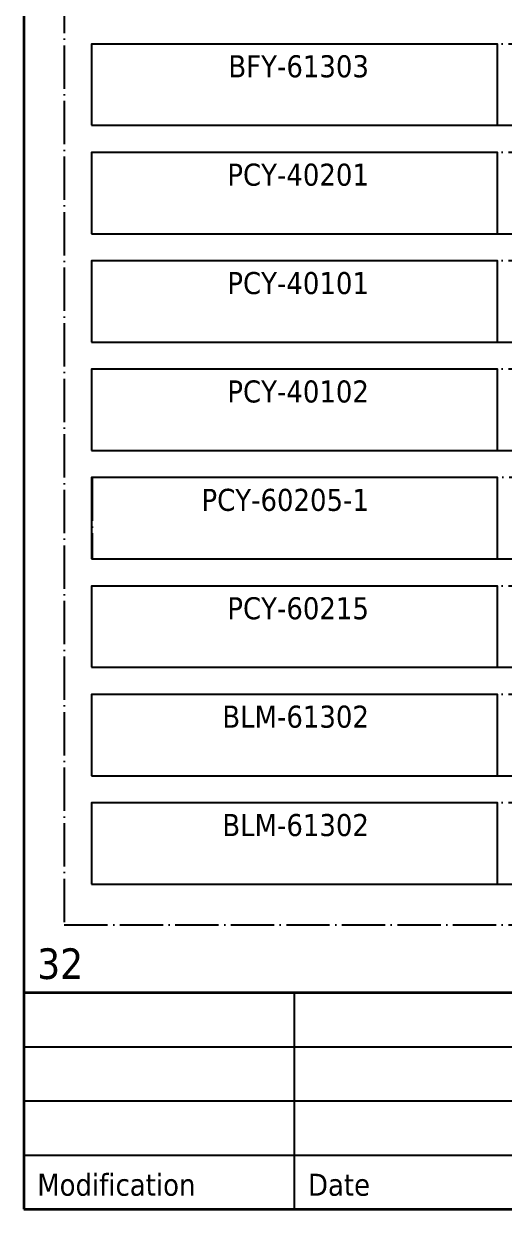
# Model space of a CAD drawing. Header units: millimetres. Extents: x 0 to 1792788, y -13 to 262234.
# Drawn here: x 0 to 35.5, y 0 to 87.5 of the extents above; entities that cross this region are included whole.
import ezdxf
from ezdxf.enums import TextEntityAlignment as Align

# ---------------------------------------------------------------- set-up
doc = ezdxf.new("R2010")
doc.units = ezdxf.units.MM
doc.linetypes.add('EPL_DASHDOT', pattern=[1, 0.8, -0.1, 0, -0.1])
for name, color, linetype, lineweight in [('EPLAN201', 7, 'Continuous', 35), ('EPLAN305', 5, 'Continuous', 25), ('EPLAN307', 134, 'EPL_DASHDOT', 25), ('EPLAN400', 5, 'Continuous', 35), ('EPLAN440', 73, 'Continuous', 35), ('EPLAN451', 7, 'Continuous', 35), ('EPLAN452', 7, 'Continuous', 35), ('EPLAN453', 7, 'Continuous', 35), ('EPLAN500', 7, 'Continuous', 35), ('EPLAN501', 7, 'Continuous', 35), ('EPLAN502', 7, 'Continuous', 35), ('EPLAN503', 7, 'Continuous', 35), ('EPLAN504', 7, 'Continuous', 35)]:
    doc.layers.add(name, color=color, linetype=linetype, lineweight=lineweight)
doc.styles.add('Tahoma', font='')
doc.styles.get('Tahoma').set_extended_font_data('Tahoma')

# ---------------------------------------------------------------- blocks, each defined once
blk = doc.blocks.new('EPLFRAME')
at = {"layer": 'EPLAN201', "linetype": 'Continuous', "lineweight": 35, "ltscale": 4}
blk.add_line((0, 16), (420, 16), dxfattribs=at)
at = {"layer": 'EPLAN201', "linetype": 'Continuous', "lineweight": 25, "ltscale": 4}
for p, q in [((20, 0), (20, 16)), ((0, 12), (100, 12)), ((0, 8), (100, 8)), ((0, 4), (184, 4))]:
    blk.add_line(p, q, dxfattribs=at)
at = {"layer": 'EPLAN201', "linetype": 'Continuous', "lineweight": 35, "ltscale": 4}
blk.add_lwpolyline([(0, 0), (420, 0), (420, 297), (0, 297)], close=True, dxfattribs=at)
at = {"layer": 'EPLAN201', "color": 7, "style": 'Tahoma'}
for s, p in [('Modification', (1, 1)), ('Date', (21, 1))]:
    blk.add_text(s, height=1.6254, dxfattribs=at).set_placement(p)
at = {"layer": 'EPLAN451', "color": 7, "style": 'Tahoma'}
for tag, p, height in [('14_10014', (101, 12), 2.257), ('14_10015', (185, 12), 2.257), ('14_10011', (101, 5), 2.257), ('14_10013', (332, 5), 1.625), ('14_10151', (73, 1), 1.625), ('14_10300', (415, 1), 1.625)]:
    blk.add_attdef(tag, p, '', height=height, dxfattribs=at)
blk.add_attdef('4_25020', text='', height=1.625, dxfattribs=at).set_placement((413, 1), align=Align.RIGHT)
at = {"layer": 'EPLAN452', "color": 7, "style": 'Tahoma'}
for tag, p, height in [('4_11041', (1, 17), 2.257), ('4_11071[1]', (1, 13), 1.625), ('4_11074[1]', (21, 13), 1.625), ('4_11070[1]', (41, 13), 1.625), ('4_11024', (73, 13), 1.625), ('4_11011', (231, 12), 2.257), ('4_11030', (301, 12), 2.257), ('4_20132_1001', (374, 13), 1.625), ('4_11071[2]', (1, 9), 1.625), ('4_11074[2]', (21, 9), 1.625), ('4_11070[2]', (41, 9), 1.625), ('4_11022', (73, 9), 1.625), ('4_20134_1001', (374, 9), 1.625), ('4_11071[3]', (1, 5), 1.625), ('4_11074[3]', (21, 5), 1.625), ('4_11070[3]', (41, 5), 1.625), ('4_11080', (73, 5), 1.625), ('4_11059', (301, 5), 1.625)]:
    blk.add_attdef(tag, p, '', height=height, dxfattribs=at)
for tag, height, p in [('4_11040', 2.257, (419, 17)), ('4_11000', 1.625, (419, 5)), ('4_11085', 1.625, (141, 1)), ('4_11086', 1.625, (183, 1))]:
    blk.add_attdef(tag, text='', height=height, dxfattribs=at).set_placement(p, align=Align.RIGHT)
at = {"layer": 'EPLAN453', "color": 7, "style": 'Tahoma'}
for tag, p in [('53_19005_1', (21, 293)), ('53_19005', (63, 293)), ('53_19005_8', (105, 293)), ('53_19005_6', (147, 293)), ('53_19005_7', (189, 293)), ('53_19005_9', (231, 293)), ('53_19005_3', (273, 293)), ('53_19005_2', (315, 293)), ('53_19005_4', (357, 293)), ('53_19005_5', (399, 293))]:
    blk.add_attdef(tag, text='', height=1.355, dxfattribs=at).set_placement(p, align=Align.BOTTOM_CENTER)
blk = doc.blocks.new('EPLSYM_LibrarySPECIAL_Symbol2_Variant0_Placement1_42')
at = {"layer": 'EPLAN307', "lineweight": 25, "ltscale": 4}
blk.add_lwpolyline([(0, -6), (34, -6), (34, 0), (0, 0)], close=True, dxfattribs=at)
at = {"layer": 'EPLAN400', "color": 5, "style": 'Tahoma'}
blk.add_attdef('88_20010', text='', height=2.2575, dxfattribs=at).set_placement((-1.5, -0.9515), align=Align.TOP_RIGHT)
at = {"layer": 'EPLAN500', "color": 7, "style": 'Tahoma'}
blk.add_attdef('88_20027', text='', height=1.6254, dxfattribs=at).set_placement((-1.5, -4.57508), align=Align.TOP_RIGHT)
at = {"layer": 'EPLAN501', "color": 7, "style": 'Tahoma'}
blk.add_attdef('88_20011', text='', height=1.6254, dxfattribs=at).set_placement((-1.5, -9.97508), align=Align.TOP_RIGHT)
at = {"layer": 'EPLAN502', "color": 7, "style": 'Tahoma'}
blk.add_attdef('88_20025', text='', height=1.6254, dxfattribs=at).set_placement((-1.5, -12.67508), align=Align.TOP_RIGHT)
at = {"layer": 'EPLAN503', "color": 7, "style": 'Tahoma'}
blk.add_attdef('88_20024', text='', height=1.6254, dxfattribs=at).set_placement((-1.5, -15.37508), align=Align.TOP_RIGHT)
at = {"layer": 'EPLAN504', "color": 7, "style": 'Tahoma'}
blk.add_attdef('88_20901[1]', text='', height=1.6254, dxfattribs=at).set_placement((-1.5, -7.27508), align=Align.TOP_RIGHT)
blk = doc.blocks.new('EPLSYM_LibrarySPECIAL_Symbol2_Variant0_Placement1_43')
at = {"layer": 'EPLAN307', "lineweight": 25, "ltscale": 4}
blk.add_lwpolyline([(0, -6), (34, -6), (34, 0), (0, 0)], close=True, dxfattribs=at)
at = {"layer": 'EPLAN400', "color": 5, "style": 'Tahoma'}
blk.add_attdef('88_20010', text='', height=2.2575, dxfattribs=at).set_placement((-1.5, -0.9515), align=Align.TOP_RIGHT)
at = {"layer": 'EPLAN500', "color": 7, "style": 'Tahoma'}
blk.add_attdef('88_20027', text='', height=1.6254, dxfattribs=at).set_placement((-1.5, -4.57508), align=Align.TOP_RIGHT)
at = {"layer": 'EPLAN501', "color": 7, "style": 'Tahoma'}
blk.add_attdef('88_20011', text='', height=1.6254, dxfattribs=at).set_placement((-1.5, -9.97508), align=Align.TOP_RIGHT)
at = {"layer": 'EPLAN502', "color": 7, "style": 'Tahoma'}
blk.add_attdef('88_20025', text='', height=1.6254, dxfattribs=at).set_placement((-1.5, -12.67508), align=Align.TOP_RIGHT)
at = {"layer": 'EPLAN503', "color": 7, "style": 'Tahoma'}
blk.add_attdef('88_20024', text='', height=1.6254, dxfattribs=at).set_placement((-1.5, -15.37508), align=Align.TOP_RIGHT)
at = {"layer": 'EPLAN504', "color": 7, "style": 'Tahoma'}
blk.add_attdef('88_20901[1]', text='', height=1.6254, dxfattribs=at).set_placement((-1.5, -7.27508), align=Align.TOP_RIGHT)
blk = doc.blocks.new('EPLSYM_LibrarySPECIAL_Symbol0_Variant0_Placement1_42')
at = {"layer": 'EPLAN305', "lineweight": 25, "ltscale": 4}
blk.add_lwpolyline([(0, -6), (30, -6), (30, 0), (0, 0)], close=True, dxfattribs=at)
at = {"layer": 'EPLAN440', "color": 73, "style": 'Tahoma'}
blk.add_attdef('17_20300', text='', height=1.6254, dxfattribs=at).set_placement((-1.5, -4.57508), align=Align.TOP_RIGHT)
at = {"layer": 'EPLAN500', "color": 7, "style": 'Tahoma'}
blk.add_attdef('17_20027', text='', height=1.6254, dxfattribs=at).set_placement((-1.5, -7.27508), align=Align.TOP_RIGHT)
at = {"layer": 'EPLAN501', "color": 7, "style": 'Tahoma'}
blk.add_attdef('17_20011', text='', height=1.6254, dxfattribs=at).set_placement((-1.5, -12.67508), align=Align.TOP_RIGHT)
at = {"layer": 'EPLAN502', "color": 7, "style": 'Tahoma'}
blk.add_attdef('17_20025', text='', height=1.6254, dxfattribs=at).set_placement((-1.5, -15.37508), align=Align.TOP_RIGHT)
at = {"layer": 'EPLAN503', "color": 7, "style": 'Tahoma'}
blk.add_attdef('17_20024', text='', height=1.6254, dxfattribs=at).set_placement((-1.5, -18.07508), align=Align.TOP_RIGHT)
at = {"layer": 'EPLAN504', "color": 7, "style": 'Tahoma'}
blk.add_attdef('17_20901[1]', text='', height=1.6254, dxfattribs=at).set_placement((-1.5, -9.97508), align=Align.TOP_RIGHT)
blk = doc.blocks.new('EPLSYM_LibrarySPECIAL_Symbol0_Variant0_Placement1_43')
at = {"layer": 'EPLAN305', "lineweight": 25, "ltscale": 4}
blk.add_lwpolyline([(0, -6), (30, -6), (30, 0), (0, 0)], close=True, dxfattribs=at)
at = {"layer": 'EPLAN440', "color": 73, "style": 'Tahoma'}
blk.add_attdef('17_20300', text='', height=1.6254, dxfattribs=at).set_placement((-1.5, -4.57508), align=Align.TOP_RIGHT)
at = {"layer": 'EPLAN500', "color": 7, "style": 'Tahoma'}
blk.add_attdef('17_20027', text='', height=1.6254, dxfattribs=at).set_placement((-1.5, -7.27508), align=Align.TOP_RIGHT)
at = {"layer": 'EPLAN501', "color": 7, "style": 'Tahoma'}
blk.add_attdef('17_20011', text='', height=1.6254, dxfattribs=at).set_placement((-1.5, -12.67508), align=Align.TOP_RIGHT)
at = {"layer": 'EPLAN502', "color": 7, "style": 'Tahoma'}
blk.add_attdef('17_20025', text='', height=1.6254, dxfattribs=at).set_placement((-1.5, -15.37508), align=Align.TOP_RIGHT)
at = {"layer": 'EPLAN503', "color": 7, "style": 'Tahoma'}
blk.add_attdef('17_20024', text='', height=1.6254, dxfattribs=at).set_placement((-1.5, -18.07508), align=Align.TOP_RIGHT)
at = {"layer": 'EPLAN504', "color": 7, "style": 'Tahoma'}
blk.add_attdef('17_20901[1]', text='', height=1.6254, dxfattribs=at).set_placement((-1.5, -9.97508), align=Align.TOP_RIGHT)
blk = doc.blocks.new('EPLSYM_LibrarySPECIAL_Symbol2_Variant0_Placement1_44')
at = {"layer": 'EPLAN307', "lineweight": 25, "ltscale": 4}
blk.add_lwpolyline([(0, -6), (34, -6), (34, 0), (0, 0)], close=True, dxfattribs=at)
at = {"layer": 'EPLAN400', "color": 5, "style": 'Tahoma'}
blk.add_attdef('88_20010', text='', height=2.2575, dxfattribs=at).set_placement((-1.5, -0.9515), align=Align.TOP_RIGHT)
at = {"layer": 'EPLAN500', "color": 7, "style": 'Tahoma'}
blk.add_attdef('88_20027', text='', height=1.6254, dxfattribs=at).set_placement((-1.5, -4.57508), align=Align.TOP_RIGHT)
at = {"layer": 'EPLAN501', "color": 7, "style": 'Tahoma'}
blk.add_attdef('88_20011', text='', height=1.6254, dxfattribs=at).set_placement((-1.5, -9.97508), align=Align.TOP_RIGHT)
at = {"layer": 'EPLAN502', "color": 7, "style": 'Tahoma'}
blk.add_attdef('88_20025', text='', height=1.6254, dxfattribs=at).set_placement((-1.5, -12.67508), align=Align.TOP_RIGHT)
at = {"layer": 'EPLAN503', "color": 7, "style": 'Tahoma'}
blk.add_attdef('88_20024', text='', height=1.6254, dxfattribs=at).set_placement((-1.5, -15.37508), align=Align.TOP_RIGHT)
at = {"layer": 'EPLAN504', "color": 7, "style": 'Tahoma'}
blk.add_attdef('88_20901[1]', text='', height=1.6254, dxfattribs=at).set_placement((-1.5, -7.27508), align=Align.TOP_RIGHT)
blk = doc.blocks.new('EPLSYM_LibrarySPECIAL_Symbol0_Variant0_Placement1_44')
at = {"layer": 'EPLAN305', "lineweight": 25, "ltscale": 4}
blk.add_lwpolyline([(0, -6), (30, -6), (30, 0), (0, 0)], close=True, dxfattribs=at)
at = {"layer": 'EPLAN440', "color": 73, "style": 'Tahoma'}
blk.add_attdef('17_20300', text='', height=1.6254, dxfattribs=at).set_placement((-1.5, -4.57508), align=Align.TOP_RIGHT)
at = {"layer": 'EPLAN500', "color": 7, "style": 'Tahoma'}
blk.add_attdef('17_20027', text='', height=1.6254, dxfattribs=at).set_placement((-1.5, -7.27508), align=Align.TOP_RIGHT)
at = {"layer": 'EPLAN501', "color": 7, "style": 'Tahoma'}
blk.add_attdef('17_20011', text='', height=1.6254, dxfattribs=at).set_placement((-1.5, -12.67508), align=Align.TOP_RIGHT)
at = {"layer": 'EPLAN502', "color": 7, "style": 'Tahoma'}
blk.add_attdef('17_20025', text='', height=1.6254, dxfattribs=at).set_placement((-1.5, -15.37508), align=Align.TOP_RIGHT)
at = {"layer": 'EPLAN503', "color": 7, "style": 'Tahoma'}
blk.add_attdef('17_20024', text='', height=1.6254, dxfattribs=at).set_placement((-1.5, -18.07508), align=Align.TOP_RIGHT)
at = {"layer": 'EPLAN504', "color": 7, "style": 'Tahoma'}
blk.add_attdef('17_20901[1]', text='', height=1.6254, dxfattribs=at).set_placement((-1.5, -9.97508), align=Align.TOP_RIGHT)
blk = doc.blocks.new('EPLSYM_LibrarySPECIAL_Symbol2_Variant0_Placement1_45')
at = {"layer": 'EPLAN307', "lineweight": 25, "ltscale": 4}
blk.add_lwpolyline([(0, -6), (34, -6), (34, 0), (0, 0)], close=True, dxfattribs=at)
at = {"layer": 'EPLAN400', "color": 5, "style": 'Tahoma'}
blk.add_attdef('88_20010', text='', height=2.2575, dxfattribs=at).set_placement((-1.5, -0.9515), align=Align.TOP_RIGHT)
at = {"layer": 'EPLAN500', "color": 7, "style": 'Tahoma'}
blk.add_attdef('88_20027', text='', height=1.6254, dxfattribs=at).set_placement((-1.5, -4.57508), align=Align.TOP_RIGHT)
at = {"layer": 'EPLAN501', "color": 7, "style": 'Tahoma'}
blk.add_attdef('88_20011', text='', height=1.6254, dxfattribs=at).set_placement((-1.5, -9.97508), align=Align.TOP_RIGHT)
at = {"layer": 'EPLAN502', "color": 7, "style": 'Tahoma'}
blk.add_attdef('88_20025', text='', height=1.6254, dxfattribs=at).set_placement((-1.5, -12.67508), align=Align.TOP_RIGHT)
at = {"layer": 'EPLAN503', "color": 7, "style": 'Tahoma'}
blk.add_attdef('88_20024', text='', height=1.6254, dxfattribs=at).set_placement((-1.5, -15.37508), align=Align.TOP_RIGHT)
at = {"layer": 'EPLAN504', "color": 7, "style": 'Tahoma'}
blk.add_attdef('88_20901[1]', text='', height=1.6254, dxfattribs=at).set_placement((-1.5, -7.27508), align=Align.TOP_RIGHT)
blk = doc.blocks.new('EPLSYM_LibrarySPECIAL_Symbol0_Variant0_Placement1_45')
at = {"layer": 'EPLAN305', "lineweight": 25, "ltscale": 4}
blk.add_lwpolyline([(0, -6), (30, -6), (30, 0), (0, 0)], close=True, dxfattribs=at)
at = {"layer": 'EPLAN440', "color": 73, "style": 'Tahoma'}
blk.add_attdef('17_20300', text='', height=1.6254, dxfattribs=at).set_placement((-1.5, -4.57508), align=Align.TOP_RIGHT)
at = {"layer": 'EPLAN500', "color": 7, "style": 'Tahoma'}
blk.add_attdef('17_20027', text='', height=1.6254, dxfattribs=at).set_placement((-1.5, -7.27508), align=Align.TOP_RIGHT)
at = {"layer": 'EPLAN501', "color": 7, "style": 'Tahoma'}
blk.add_attdef('17_20011', text='', height=1.6254, dxfattribs=at).set_placement((-1.5, -12.67508), align=Align.TOP_RIGHT)
at = {"layer": 'EPLAN502', "color": 7, "style": 'Tahoma'}
blk.add_attdef('17_20025', text='', height=1.6254, dxfattribs=at).set_placement((-1.5, -15.37508), align=Align.TOP_RIGHT)
at = {"layer": 'EPLAN503', "color": 7, "style": 'Tahoma'}
blk.add_attdef('17_20024', text='', height=1.6254, dxfattribs=at).set_placement((-1.5, -18.07508), align=Align.TOP_RIGHT)
at = {"layer": 'EPLAN504', "color": 7, "style": 'Tahoma'}
blk.add_attdef('17_20901[1]', text='', height=1.6254, dxfattribs=at).set_placement((-1.5, -9.97508), align=Align.TOP_RIGHT)
blk = doc.blocks.new('EPLSYM_LibrarySPECIAL_Symbol0_Variant0_Placement1_56')
at = {"layer": 'EPLAN305', "lineweight": 25, "ltscale": 4}
blk.add_lwpolyline([(0, -6), (30, -6), (30, 0), (0, 0)], close=True, dxfattribs=at)
at = {"layer": 'EPLAN440', "color": 73, "style": 'Tahoma'}
blk.add_attdef('17_20300', text='', height=1.6254, dxfattribs=at).set_placement((-1.5, -4.57508), align=Align.TOP_RIGHT)
at = {"layer": 'EPLAN500', "color": 7, "style": 'Tahoma'}
blk.add_attdef('17_20027', text='', height=1.6254, dxfattribs=at).set_placement((-1.5, -7.27508), align=Align.TOP_RIGHT)
at = {"layer": 'EPLAN501', "color": 7, "style": 'Tahoma'}
blk.add_attdef('17_20011', text='', height=1.6254, dxfattribs=at).set_placement((-1.5, -12.67508), align=Align.TOP_RIGHT)
at = {"layer": 'EPLAN502', "color": 7, "style": 'Tahoma'}
blk.add_attdef('17_20025', text='', height=1.6254, dxfattribs=at).set_placement((-1.5, -15.37508), align=Align.TOP_RIGHT)
at = {"layer": 'EPLAN503', "color": 7, "style": 'Tahoma'}
blk.add_attdef('17_20024', text='', height=1.6254, dxfattribs=at).set_placement((-1.5, -18.07508), align=Align.TOP_RIGHT)
at = {"layer": 'EPLAN504', "color": 7, "style": 'Tahoma'}
blk.add_attdef('17_20901[1]', text='', height=1.6254, dxfattribs=at).set_placement((-1.5, -9.97508), align=Align.TOP_RIGHT)
blk = doc.blocks.new('EPLSYM_LibrarySPECIAL_Symbol2_Variant0_Placement1_56')
at = {"layer": 'EPLAN307', "lineweight": 25, "ltscale": 4}
blk.add_lwpolyline([(0, -6), (34, -6), (34, 0), (0, 0)], close=True, dxfattribs=at)
at = {"layer": 'EPLAN400', "color": 5, "style": 'Tahoma'}
blk.add_attdef('88_20010', text='', height=2.2575, dxfattribs=at).set_placement((-1.5, -0.9515), align=Align.TOP_RIGHT)
at = {"layer": 'EPLAN500', "color": 7, "style": 'Tahoma'}
blk.add_attdef('88_20027', text='', height=1.6254, dxfattribs=at).set_placement((-1.5, -4.57508), align=Align.TOP_RIGHT)
at = {"layer": 'EPLAN501', "color": 7, "style": 'Tahoma'}
blk.add_attdef('88_20011', text='', height=1.6254, dxfattribs=at).set_placement((-1.5, -9.97508), align=Align.TOP_RIGHT)
at = {"layer": 'EPLAN502', "color": 7, "style": 'Tahoma'}
blk.add_attdef('88_20025', text='', height=1.6254, dxfattribs=at).set_placement((-1.5, -12.67508), align=Align.TOP_RIGHT)
at = {"layer": 'EPLAN503', "color": 7, "style": 'Tahoma'}
blk.add_attdef('88_20024', text='', height=1.6254, dxfattribs=at).set_placement((-1.5, -15.37508), align=Align.TOP_RIGHT)
at = {"layer": 'EPLAN504', "color": 7, "style": 'Tahoma'}
blk.add_attdef('88_20901[1]', text='', height=1.6254, dxfattribs=at).set_placement((-1.5, -7.27508), align=Align.TOP_RIGHT)
blk = doc.blocks.new('EPLSYM_LibrarySPECIAL_Symbol0_Variant0_Placement1_57')
at = {"layer": 'EPLAN305', "lineweight": 25, "ltscale": 4}
blk.add_lwpolyline([(0, -6), (30, -6), (30, 0), (0, 0)], close=True, dxfattribs=at)
at = {"layer": 'EPLAN440', "color": 73, "style": 'Tahoma'}
blk.add_attdef('17_20300', text='', height=1.6254, dxfattribs=at).set_placement((-1.5, -4.57508), align=Align.TOP_RIGHT)
at = {"layer": 'EPLAN500', "color": 7, "style": 'Tahoma'}
blk.add_attdef('17_20027', text='', height=1.6254, dxfattribs=at).set_placement((-1.5, -7.27508), align=Align.TOP_RIGHT)
at = {"layer": 'EPLAN501', "color": 7, "style": 'Tahoma'}
blk.add_attdef('17_20011', text='', height=1.6254, dxfattribs=at).set_placement((-1.5, -12.67508), align=Align.TOP_RIGHT)
at = {"layer": 'EPLAN502', "color": 7, "style": 'Tahoma'}
blk.add_attdef('17_20025', text='', height=1.6254, dxfattribs=at).set_placement((-1.5, -15.37508), align=Align.TOP_RIGHT)
at = {"layer": 'EPLAN503', "color": 7, "style": 'Tahoma'}
blk.add_attdef('17_20024', text='', height=1.6254, dxfattribs=at).set_placement((-1.5, -18.07508), align=Align.TOP_RIGHT)
at = {"layer": 'EPLAN504', "color": 7, "style": 'Tahoma'}
blk.add_attdef('17_20901[1]', text='', height=1.6254, dxfattribs=at).set_placement((-1.5, -9.97508), align=Align.TOP_RIGHT)
blk = doc.blocks.new('EPLSYM_LibrarySPECIAL_Symbol2_Variant0_Placement1_57')
at = {"layer": 'EPLAN307', "lineweight": 25, "ltscale": 4}
blk.add_lwpolyline([(0, -6), (34, -6), (34, 0), (0, 0)], close=True, dxfattribs=at)
at = {"layer": 'EPLAN400', "color": 5, "style": 'Tahoma'}
blk.add_attdef('88_20010', text='', height=2.2575, dxfattribs=at).set_placement((-1.5, -0.9515), align=Align.TOP_RIGHT)
at = {"layer": 'EPLAN500', "color": 7, "style": 'Tahoma'}
blk.add_attdef('88_20027', text='', height=1.6254, dxfattribs=at).set_placement((-1.5, -4.57508), align=Align.TOP_RIGHT)
at = {"layer": 'EPLAN501', "color": 7, "style": 'Tahoma'}
blk.add_attdef('88_20011', text='', height=1.6254, dxfattribs=at).set_placement((-1.5, -9.97508), align=Align.TOP_RIGHT)
at = {"layer": 'EPLAN502', "color": 7, "style": 'Tahoma'}
blk.add_attdef('88_20025', text='', height=1.6254, dxfattribs=at).set_placement((-1.5, -12.67508), align=Align.TOP_RIGHT)
at = {"layer": 'EPLAN503', "color": 7, "style": 'Tahoma'}
blk.add_attdef('88_20024', text='', height=1.6254, dxfattribs=at).set_placement((-1.5, -15.37508), align=Align.TOP_RIGHT)
at = {"layer": 'EPLAN504', "color": 7, "style": 'Tahoma'}
blk.add_attdef('88_20901[1]', text='', height=1.6254, dxfattribs=at).set_placement((-1.5, -7.27508), align=Align.TOP_RIGHT)
blk = doc.blocks.new('EPLSYM_LibrarySPECIAL_Symbol0_Variant0_Placement1_58')
at = {"layer": 'EPLAN305', "lineweight": 25, "ltscale": 4}
blk.add_lwpolyline([(0, -6), (30, -6), (30, 0), (0, 0)], close=True, dxfattribs=at)
at = {"layer": 'EPLAN440', "color": 73, "style": 'Tahoma'}
blk.add_attdef('17_20300', text='', height=1.6254, dxfattribs=at).set_placement((-1.5, -4.57508), align=Align.TOP_RIGHT)
at = {"layer": 'EPLAN500', "color": 7, "style": 'Tahoma'}
blk.add_attdef('17_20027', text='', height=1.6254, dxfattribs=at).set_placement((-1.5, -7.27508), align=Align.TOP_RIGHT)
at = {"layer": 'EPLAN501', "color": 7, "style": 'Tahoma'}
blk.add_attdef('17_20011', text='', height=1.6254, dxfattribs=at).set_placement((-1.5, -12.67508), align=Align.TOP_RIGHT)
at = {"layer": 'EPLAN502', "color": 7, "style": 'Tahoma'}
blk.add_attdef('17_20025', text='', height=1.6254, dxfattribs=at).set_placement((-1.5, -15.37508), align=Align.TOP_RIGHT)
at = {"layer": 'EPLAN503', "color": 7, "style": 'Tahoma'}
blk.add_attdef('17_20024', text='', height=1.6254, dxfattribs=at).set_placement((-1.5, -18.07508), align=Align.TOP_RIGHT)
at = {"layer": 'EPLAN504', "color": 7, "style": 'Tahoma'}
blk.add_attdef('17_20901[1]', text='', height=1.6254, dxfattribs=at).set_placement((-1.5, -9.97508), align=Align.TOP_RIGHT)
blk = doc.blocks.new('EPLSYM_LibrarySPECIAL_Symbol2_Variant0_Placement1_58')
at = {"layer": 'EPLAN307', "lineweight": 25, "ltscale": 4}
blk.add_lwpolyline([(0, -6), (34, -6), (34, 0), (0, 0)], close=True, dxfattribs=at)
at = {"layer": 'EPLAN400', "color": 5, "style": 'Tahoma'}
blk.add_attdef('88_20010', text='', height=2.2575, dxfattribs=at).set_placement((-1.5, -0.9515), align=Align.TOP_RIGHT)
at = {"layer": 'EPLAN500', "color": 7, "style": 'Tahoma'}
blk.add_attdef('88_20027', text='', height=1.6254, dxfattribs=at).set_placement((-1.5, -4.57508), align=Align.TOP_RIGHT)
at = {"layer": 'EPLAN501', "color": 7, "style": 'Tahoma'}
blk.add_attdef('88_20011', text='', height=1.6254, dxfattribs=at).set_placement((-1.5, -9.97508), align=Align.TOP_RIGHT)
at = {"layer": 'EPLAN502', "color": 7, "style": 'Tahoma'}
blk.add_attdef('88_20025', text='', height=1.6254, dxfattribs=at).set_placement((-1.5, -12.67508), align=Align.TOP_RIGHT)
at = {"layer": 'EPLAN503', "color": 7, "style": 'Tahoma'}
blk.add_attdef('88_20024', text='', height=1.6254, dxfattribs=at).set_placement((-1.5, -15.37508), align=Align.TOP_RIGHT)
at = {"layer": 'EPLAN504', "color": 7, "style": 'Tahoma'}
blk.add_attdef('88_20901[1]', text='', height=1.6254, dxfattribs=at).set_placement((-1.5, -7.27508), align=Align.TOP_RIGHT)
blk = doc.blocks.new('EPLSYM_LibrarySPECIAL_Symbol0_Variant0_Placement1_59')
at = {"layer": 'EPLAN305', "lineweight": 25, "ltscale": 4}
blk.add_lwpolyline([(0, -6), (30, -6), (30, 0), (0, 0)], close=True, dxfattribs=at)
at = {"layer": 'EPLAN440', "color": 73, "style": 'Tahoma'}
blk.add_attdef('17_20300', text='', height=1.6254, dxfattribs=at).set_placement((-1.5, -4.57508), align=Align.TOP_RIGHT)
at = {"layer": 'EPLAN500', "color": 7, "style": 'Tahoma'}
blk.add_attdef('17_20027', text='', height=1.6254, dxfattribs=at).set_placement((-1.5, -7.27508), align=Align.TOP_RIGHT)
at = {"layer": 'EPLAN501', "color": 7, "style": 'Tahoma'}
blk.add_attdef('17_20011', text='', height=1.6254, dxfattribs=at).set_placement((-1.5, -12.67508), align=Align.TOP_RIGHT)
at = {"layer": 'EPLAN502', "color": 7, "style": 'Tahoma'}
blk.add_attdef('17_20025', text='', height=1.6254, dxfattribs=at).set_placement((-1.5, -15.37508), align=Align.TOP_RIGHT)
at = {"layer": 'EPLAN503', "color": 7, "style": 'Tahoma'}
blk.add_attdef('17_20024', text='', height=1.6254, dxfattribs=at).set_placement((-1.5, -18.07508), align=Align.TOP_RIGHT)
at = {"layer": 'EPLAN504', "color": 7, "style": 'Tahoma'}
blk.add_attdef('17_20901[1]', text='', height=1.6254, dxfattribs=at).set_placement((-1.5, -9.97508), align=Align.TOP_RIGHT)
blk = doc.blocks.new('EPLSYM_LibrarySPECIAL_Symbol2_Variant0_Placement1_59')
at = {"layer": 'EPLAN307', "lineweight": 25, "ltscale": 4}
blk.add_lwpolyline([(0, -6), (34, -6), (34, 0), (0, 0)], close=True, dxfattribs=at)
at = {"layer": 'EPLAN400', "color": 5, "style": 'Tahoma'}
blk.add_attdef('88_20010', text='', height=2.2575, dxfattribs=at).set_placement((-1.5, -0.9515), align=Align.TOP_RIGHT)
at = {"layer": 'EPLAN500', "color": 7, "style": 'Tahoma'}
blk.add_attdef('88_20027', text='', height=1.6254, dxfattribs=at).set_placement((-1.5, -4.57508), align=Align.TOP_RIGHT)
at = {"layer": 'EPLAN501', "color": 7, "style": 'Tahoma'}
blk.add_attdef('88_20011', text='', height=1.6254, dxfattribs=at).set_placement((-1.5, -9.97508), align=Align.TOP_RIGHT)
at = {"layer": 'EPLAN502', "color": 7, "style": 'Tahoma'}
blk.add_attdef('88_20025', text='', height=1.6254, dxfattribs=at).set_placement((-1.5, -12.67508), align=Align.TOP_RIGHT)
at = {"layer": 'EPLAN503', "color": 7, "style": 'Tahoma'}
blk.add_attdef('88_20024', text='', height=1.6254, dxfattribs=at).set_placement((-1.5, -15.37508), align=Align.TOP_RIGHT)
at = {"layer": 'EPLAN504', "color": 7, "style": 'Tahoma'}
blk.add_attdef('88_20901[1]', text='', height=1.6254, dxfattribs=at).set_placement((-1.5, -7.27508), align=Align.TOP_RIGHT)
blk = doc.blocks.new('EPLSYM_LibrarySPECIAL_Symbol2_Variant0_Placement1_60')
at = {"layer": 'EPLAN307', "lineweight": 25, "ltscale": 4}
blk.add_lwpolyline([(0, -151), (119, -151), (119, 0), (0, 0)], close=True, dxfattribs=at)
at = {"layer": 'EPLAN400', "color": 5, "style": 'Tahoma'}
blk.add_attdef('88_20010', text='', height=2.2575, dxfattribs=at).set_placement((-1.5, -0.9515), align=Align.TOP_RIGHT)
at = {"layer": 'EPLAN500', "color": 7, "style": 'Tahoma'}
blk.add_attdef('88_20027', text='', height=1.6254, dxfattribs=at).set_placement((-1.5, -4.57508), align=Align.TOP_RIGHT)
at = {"layer": 'EPLAN501', "color": 7, "style": 'Tahoma'}
blk.add_attdef('88_20011', text='', height=1.6254, dxfattribs=at).set_placement((-1.5, -9.97508), align=Align.TOP_RIGHT)
at = {"layer": 'EPLAN502', "color": 7, "style": 'Tahoma'}
blk.add_attdef('88_20025', text='', height=1.6254, dxfattribs=at).set_placement((-1.5, -12.67508), align=Align.TOP_RIGHT)
at = {"layer": 'EPLAN503', "color": 7, "style": 'Tahoma'}
blk.add_attdef('88_20024', text='', height=1.6254, dxfattribs=at).set_placement((-1.5, -15.37508), align=Align.TOP_RIGHT)
at = {"layer": 'EPLAN504', "color": 7, "style": 'Tahoma'}
blk.add_attdef('88_20901[1]', text='', height=1.6254, dxfattribs=at).set_placement((-1.5, -7.27508), align=Align.TOP_RIGHT)

msp = doc.modelspace()

# ---------------------------------------------------------------- block references
ref = msp.add_blockref('EPLFRAME', (0, 0))
ref.add_attrib('4_11041', '32', (1, 17), dxfattribs={"layer": 'EPLAN452', "color": 7, "height": 2.2575, "style": 'Tahoma'})
for name, p in [('EPLSYM_LibrarySPECIAL_Symbol2_Variant0_Placement1_60', (3, 172)), ('EPLSYM_LibrarySPECIAL_Symbol2_Variant0_Placement1_56', (5, 86)), ('EPLSYM_LibrarySPECIAL_Symbol2_Variant0_Placement1_57', (5, 78)), ('EPLSYM_LibrarySPECIAL_Symbol2_Variant0_Placement1_58', (5, 70)), ('EPLSYM_LibrarySPECIAL_Symbol2_Variant0_Placement1_59', (5, 62)), ('EPLSYM_LibrarySPECIAL_Symbol2_Variant0_Placement1_42', (5.05, 54)), ('EPLSYM_LibrarySPECIAL_Symbol2_Variant0_Placement1_43', (5, 46)), ('EPLSYM_LibrarySPECIAL_Symbol2_Variant0_Placement1_44', (5, 38)), ('EPLSYM_LibrarySPECIAL_Symbol2_Variant0_Placement1_45', (5, 30))]:
    msp.add_blockref(name, p)
ref = msp.add_blockref('EPLSYM_LibrarySPECIAL_Symbol0_Variant0_Placement1_56', (5, 86))
ref.add_attrib('17_20011', 'BFY-61303', dxfattribs={"layer": 'EPLAN501', "color": 7, "height": 1.6254, "style": 'Tahoma'}).set_placement((25.501, 85.172), align=Align.TOP_RIGHT)
ref = msp.add_blockref('EPLSYM_LibrarySPECIAL_Symbol0_Variant0_Placement1_57', (5, 78))
ref.add_attrib('17_20011', 'PCY-40201', dxfattribs={"layer": 'EPLAN501', "color": 7, "height": 1.6254, "style": 'Tahoma'}).set_placement((25.501, 77.172), align=Align.TOP_RIGHT)
ref = msp.add_blockref('EPLSYM_LibrarySPECIAL_Symbol0_Variant0_Placement1_58', (5, 70))
ref.add_attrib('17_20011', 'PCY-40101', dxfattribs={"layer": 'EPLAN501', "color": 7, "height": 1.6254, "style": 'Tahoma'}).set_placement((25.501, 69.172), align=Align.TOP_RIGHT)
ref = msp.add_blockref('EPLSYM_LibrarySPECIAL_Symbol0_Variant0_Placement1_59', (5, 62))
ref.add_attrib('17_20011', 'PCY-40102', dxfattribs={"layer": 'EPLAN501', "color": 7, "height": 1.6254, "style": 'Tahoma'}).set_placement((25.501, 61.172), align=Align.TOP_RIGHT)
ref = msp.add_blockref('EPLSYM_LibrarySPECIAL_Symbol0_Variant0_Placement1_42', (5, 54))
ref.add_attrib('17_20011', 'PCY-60205-1', dxfattribs={"layer": 'EPLAN501', "color": 7, "height": 1.6254, "style": 'Tahoma'}).set_placement((25.501, 53.172), align=Align.TOP_RIGHT)
ref = msp.add_blockref('EPLSYM_LibrarySPECIAL_Symbol0_Variant0_Placement1_43', (5, 46))
ref.add_attrib('17_20011', 'PCY-60215', dxfattribs={"layer": 'EPLAN501', "color": 7, "height": 1.6254, "style": 'Tahoma'}).set_placement((25.501, 45.172), align=Align.TOP_RIGHT)
ref = msp.add_blockref('EPLSYM_LibrarySPECIAL_Symbol0_Variant0_Placement1_44', (5, 38))
ref.add_attrib('17_20011', 'BLM-61302', dxfattribs={"layer": 'EPLAN501', "color": 7, "height": 1.6254, "style": 'Tahoma'}).set_placement((25.501, 37.172), align=Align.TOP_RIGHT)
ref = msp.add_blockref('EPLSYM_LibrarySPECIAL_Symbol0_Variant0_Placement1_45', (5, 30))
ref.add_attrib('17_20011', 'BLM-61302', dxfattribs={"layer": 'EPLAN501', "color": 7, "height": 1.6254, "style": 'Tahoma'}).set_placement((25.501, 29.172), align=Align.TOP_RIGHT)

doc.saveas('drawing.dxf')
